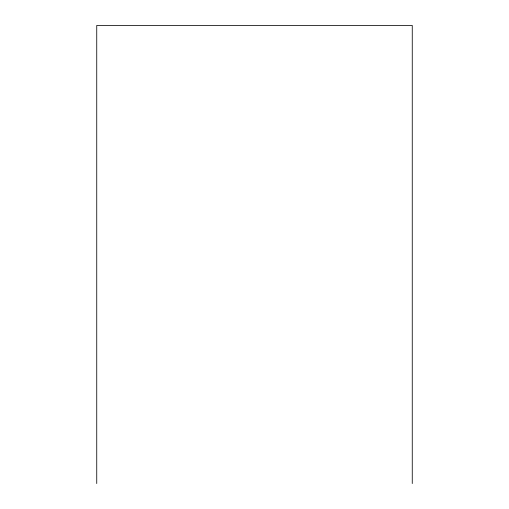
<?xml version="1.0" encoding="UTF-8"?>
<svg xmlns="http://www.w3.org/2000/svg" width="509" height="509" viewBox="0 0 509 509"><rect width="100%" height="100%" fill="white"/><g stroke="black" fill="none" stroke-linecap="round" stroke-linejoin="round"><path stroke-width="0.76" d="M412.258 483.55L412.258 25.45L96.742 25.45L96.742 483.55"/></g></svg>
